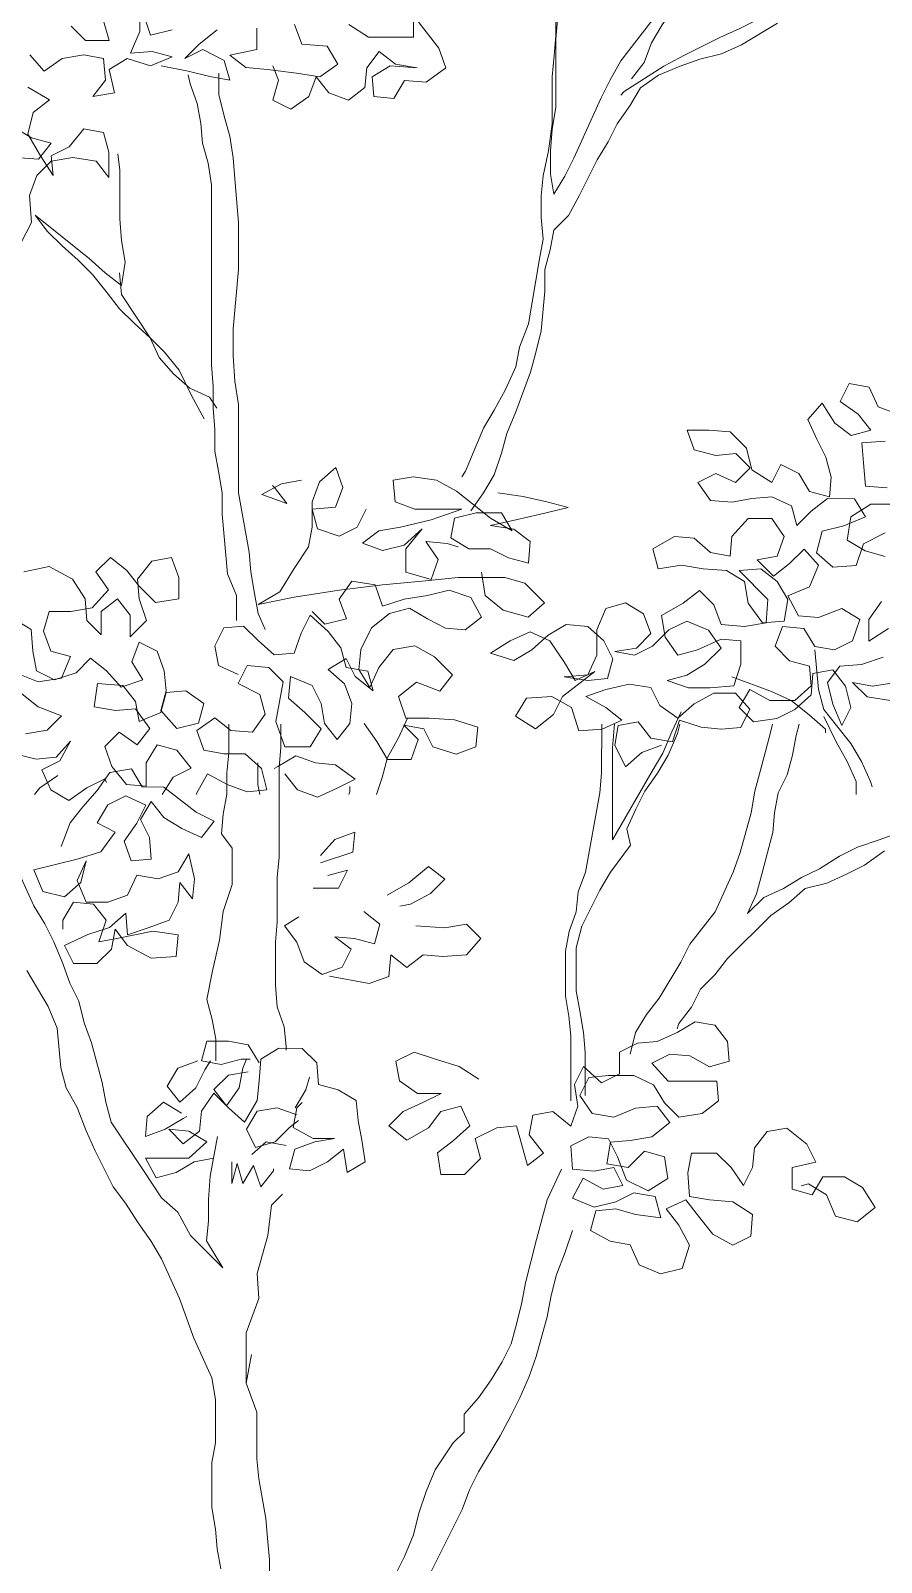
# Model space of a CAD drawing. Header units: metres. Extents: x -58 to 722, y -1100 to 345.
# Drawn here: x 197.742 to 198.205, y -487.967 to -487.133 of the extents above; entities that cross this region are included whole.
import ezdxf

# ---------------------------------------------------------------- set-up
doc = ezdxf.new("R2010")
doc.units = ezdxf.units.M
doc.header["$MEASUREMENT"] = 0
doc.layers.add('FSR_ARQ_006ARBOLES', color=74, linetype='Continuous', lineweight=0)

# ---------------------------------------------------------------- blocks, each defined once
blk = doc.blocks.new('arboles fsr 01')
at = {"layer": 'FSR_ARQ_006ARBOLES', "color": 35}
for points in [[(186.58534, -35.18915), (186.57031, -35.20845), (186.56601, -35.21631), (186.56242, -35.22346), (186.55167, -35.24705), (186.54809, -35.2542), (186.54379, -35.26135), (186.54237, -35.25348), (186.54238, -35.24418), (186.5431, -35.2356), (186.54454, -35.22702), (186.54457, -35.19984), (186.54529, -35.19054)], [(186.57459, -35.2156), (186.5796, -35.20917), (186.58247, -35.2013), (186.58677, -35.19416), (186.59178, -35.18701), (186.59608, -35.17986), (186.60683, -35.15841), (186.61256, -35.14984), (186.61685, -35.14269), (186.62472, -35.13841), (186.63259, -35.13484), (186.63975, -35.13127), (186.64691, -35.12698), (186.65335, -35.12127), (186.65907, -35.11555), (186.66552, -35.10983), (186.67339, -35.10341), (186.67983, -35.09697), (186.6827, -35.09269)], [(186.54458, -35.17981), (186.54457, -35.19841), (186.54384, -35.20628), (186.54312, -35.21486), (186.5431, -35.23345), (186.54166, -35.24418), (186.53951, -35.25419), (186.53879, -35.26206), (186.53878, -35.27064), (186.53949, -35.27922), (186.53805, -35.28709), (186.53373, -35.31283), (186.53015, -35.32212), (186.52871, -35.32999), (186.52441, -35.33928), (186.52011, -35.34715), (186.51582, -35.3543), (186.50865, -35.37145), (186.50722, -35.3736)], [(186.51078, -35.38719), (186.51579, -35.38004), (186.52009, -35.37289), (186.52296, -35.36431), (186.52511, -35.35645), (186.5287, -35.34787), (186.53443, -35.33214), (186.53658, -35.32428), (186.53874, -35.3157), (186.54018, -35.29996), (186.54019, -35.29138), (186.54234, -35.28352), (186.54378, -35.27565), (186.54951, -35.26993), (186.55381, -35.26207), (186.56097, -35.24777), (186.56527, -35.24062), (186.56885, -35.23348), (186.57386, -35.22633), (186.57816, -35.21918), (186.58532, -35.21418), (186.5939, -35.21061), (186.60177, -35.20776), (186.61036, -35.20562), (186.61823, -35.20205), (186.63254, -35.19348)], [(186.65187, -35.17133), (186.64614, -35.17776), (186.6397, -35.18348), (186.63183, -35.18776), (186.62468, -35.19205), (186.61752, -35.19561), (186.60965, -35.19918), (186.59534, -35.20632), (186.58747, -35.21061), (186.57172, -35.2206), (186.57029, -35.22203)], [(186.41776, -35.43073), (186.41777, -35.42072), (186.41421, -35.41213), (186.41208, -35.38853), (186.41209, -35.37995), (186.41067, -35.37136), (186.40924, -35.3635), (186.40925, -35.35491), (186.40854, -35.34633), (186.40855, -35.33775), (186.40784, -35.32916), (186.40791, -35.25764), (186.40649, -35.24906), (186.40435, -35.24119), (186.40364, -35.23332), (186.40222, -35.22546), (186.39936, -35.21759), (186.39865, -35.21401)], [(186.41081, -35.21331), (186.4108, -35.22189), (186.41294, -35.23047), (186.41508, -35.23834), (186.4165, -35.24692), (186.41721, -35.25694), (186.41862, -35.27267), (186.41861, -35.29127), (186.41644, -35.31487), (186.41643, -35.3256), (186.41714, -35.33561), (186.41856, -35.34491), (186.41853, -35.37995), (186.4228, -35.40356), (186.4235, -35.41143), (186.42493, -35.42001), (186.42635, -35.42788), (186.4292, -35.43432)], [(186.40496, -35.35062), (186.39997, -35.34132), (186.39497, -35.3313), (186.38925, -35.32414), (186.38354, -35.31841), (186.37711, -35.31269), (186.37139, -35.30696), (186.36639, -35.30052), (186.36067, -35.29336), (186.35496, -35.28763), (186.34853, -35.28191), (186.34281, -35.27618), (186.33781, -35.26974), (186.35925, -35.28692), (186.36568, -35.29265), (186.37211, -35.29766), (186.37355, -35.28837), (186.37213, -35.27978), (186.37142, -35.2712), (186.37144, -35.25189), (186.37073, -35.24545)], [(186.3714, -35.29266), (186.37211, -35.30124), (186.38354, -35.31841), (186.38711, -35.32628), (186.39282, -35.33273), (186.39925, -35.33845), (186.40712, -35.34204), (186.40997, -35.34633)], [(186.64733, -35.44239), (186.64875, -35.45812), (186.65089, -35.46599), (186.65589, -35.47243), (186.6616, -35.47959), (186.66589, -35.48674), (186.66946, -35.49461), (186.67017, -35.49676)], [(186.48567, -35.46941), (186.48209, -35.47728), (186.47779, -35.48514), (186.47564, -35.49301), (186.47336, -35.49982)], [(186.59423, -35.46696), (186.59064, -35.47483), (186.58706, -35.4834), (186.58276, -35.49055), (186.567, -35.51772), (186.56702, -35.49841), (186.56703, -35.48124), (186.56776, -35.47337), (186.56788, -35.47191)], [(186.66373, -35.49982), (186.66373, -35.49461), (186.66017, -35.48674), (186.65588, -35.47887), (186.65088, -35.46885)], [(186.41154, -35.80723), (186.41012, -35.79936), (186.40941, -35.79149), (186.40798, -35.78291), (186.408, -35.76503), (186.40944, -35.75716), (186.40945, -35.74), (186.40803, -35.73141), (186.40089, -35.71567), (186.39519, -35.69993), (186.38805, -35.68419), (186.38376, -35.67704), (186.37876, -35.66988), (186.37377, -35.66201), (186.36877, -35.65557), (186.36163, -35.64126), (186.35806, -35.63339), (186.35449, -35.62409), (186.35021, -35.61621), (186.34807, -35.60835), (186.34665, -35.59261), (186.34308, -35.58402), (186.33451, -35.56971)], [(186.33026, -35.52823), (186.3374, -35.54397), (186.34168, -35.55112), (186.34525, -35.55828), (186.34882, -35.56686), (186.35167, -35.57473), (186.35524, -35.58189), (186.35738, -35.59047), (186.36024, -35.59834), (186.36451, -35.61408), (186.36594, -35.62195), (186.36807, -35.62982), (186.38093, -35.64914), (186.38093, -35.64914), (186.38807, -35.65988), (186.3945, -35.6656), (186.3995, -35.67491), (186.41236, -35.68779), (186.40594, -35.67706), (186.40666, -35.66919), (186.40667, -35.66061), (186.40739, -35.65131), (186.41027, -35.63558)], [(186.40958, -35.60554), (186.40959, -35.59696), (186.40816, -35.58909), (186.40602, -35.58122), (186.40818, -35.5705), (186.41105, -35.55762), (186.41249, -35.54618), (186.41608, -35.53546), (186.41609, -35.52115), (186.41181, -35.51543), (186.41253, -35.50756), (186.41397, -35.4997), (186.41397, -35.49111), (186.4147, -35.48325), (186.41471, -35.47191)], [(186.43545, -35.47191), (186.43544, -35.48112), (186.43472, -35.48899), (186.43468, -35.52475), (186.43396, -35.53261), (186.43394, -35.55049), (186.43322, -35.55836), (186.43321, -35.57552), (186.43391, -35.58411), (186.43677, -35.59198), (186.43748, -35.59985), (186.43747, -35.60128)], [(186.56275, -35.47191), (186.56273, -35.49125), (186.56201, -35.49912), (186.55626, -35.53058), (186.55339, -35.53844), (186.55267, -35.54631), (186.5498, -35.55418), (186.54837, -35.56204), (186.54835, -35.57992), (186.54977, -35.58779), (186.55048, -35.59566), (186.55046, -35.6214)], [(186.55618, -35.61926), (186.5562, -35.6021), (186.55549, -35.59423), (186.55407, -35.58565), (186.55264, -35.57778), (186.55266, -35.56061), (186.55481, -35.55203), (186.56198, -35.53774), (186.56627, -35.53059), (186.57415, -35.51987), (186.57273, -35.51343), (186.57631, -35.50557), (186.57989, -35.49842), (186.58491, -35.49127), (186.5892, -35.48412), (186.59279, -35.47554), (186.59378, -35.47191)], [(186.57408, -35.60283), (186.57623, -35.59425), (186.58053, -35.5871), (186.58554, -35.58067), (186.59413, -35.56637), (186.59772, -35.55923), (186.60774, -35.54636), (186.61491, -35.53063), (186.61778, -35.52277), (186.62208, -35.50704), (186.62352, -35.49846), (186.62783, -35.48273), (186.62998, -35.47415), (186.63059, -35.47191)], [(186.67499, -35.52211), (186.66712, -35.52782), (186.65996, -35.53139), (186.65209, -35.53496), (186.64351, -35.5371), (186.63707, -35.54281), (186.62991, -35.54781), (186.61273, -35.56496), (186.60772, -35.57139), (186.60199, -35.57711), (186.59841, -35.58426), (186.5934, -35.59069), (186.59268, -35.59284)], [(186.64119, -35.47191), (186.63999, -35.4763), (186.63855, -35.48417), (186.6364, -35.49203), (186.63282, -35.49918), (186.63138, -35.50705), (186.63066, -35.51491), (186.6285, -35.52278), (186.62635, -35.53136), (186.6242, -35.53922), (186.62061, -35.54709), (186.62706, -35.54066), (186.63493, -35.53709), (186.64208, -35.5328), (186.64924, -35.52923), (186.65711, -35.52424), (186.66427, -35.52067), (186.67285, -35.51781), (186.68859, -35.51211)], [(186.4263, -35.48724), (186.42629, -35.49582), (186.42701, -35.49982)], [(186.3469, -35.49217), (186.33975, -35.49717), (186.33762, -35.49982)], [(186.46239, -35.49982), (186.46276, -35.49872), (186.46276, -35.49657)], [(186.48091, -35.80944), (186.48449, -35.80229), (186.48808, -35.79371), (186.49023, -35.78513), (186.4931, -35.77655), (186.49668, -35.76797), (186.50384, -35.75725), (186.50814, -35.75296), (186.50815, -35.74581), (186.51387, -35.73938), (186.51889, -35.73223), (186.52318, -35.72508), (186.52677, -35.71793), (186.52892, -35.71007), (186.53107, -35.70149), (186.53251, -35.69362), (186.53682, -35.67646), (186.54112, -35.66073), (186.54686, -35.64858)], [(186.43599, -35.65849), (186.4317, -35.66278), (186.43025, -35.67493), (186.42595, -35.68995), (186.42666, -35.69996), (186.42164, -35.71355), (186.42162, -35.73357), (186.42377, -35.72213), (186.42162, -35.73357), (186.4259, -35.74502), (186.42588, -35.76361), (186.42659, -35.77148), (186.42944, -35.78722), (186.43014, -35.79509), (186.43085, -35.80367), (186.43084, -35.81297)], [(186.55112, -35.6729), (186.54826, -35.68148), (186.54467, -35.69077), (186.54252, -35.69935), (186.54108, -35.70722), (186.53678, -35.72295), (186.53391, -35.73081), (186.53032, -35.73939), (186.52674, -35.74654), (186.52244, -35.75441), (186.51385, -35.7687), (186.51026, -35.77585), (186.5074, -35.78372), (186.49522, -35.80802)]]:
    blk.add_lwpolyline(points, dxfattribs=at)
at = {"layer": 'FSR_ARQ_006ARBOLES'}
for points in [[(186.33208, -35.28118), (186.33638, -35.2726), (186.33567, -35.26187), (186.33854, -35.25401), (186.34427, -35.24829), (186.35285, -35.24687), (186.36215, -35.24831), (186.36715, -35.25475), (186.36716, -35.24473), (186.36502, -35.23686), (186.35715, -35.23543), (186.35142, -35.24257), (186.34427, -35.24614), (186.34498, -35.25401), (186.33998, -35.24614), (186.33498, -35.23755), (186.33713, -35.22897), (186.34357, -35.22397), (186.335, -35.21896)], [(186.32569, -35.23254), (186.33641, -35.23898), (186.34427, -35.24114), (186.33926, -35.24757), (186.32996, -35.24685)], [(186.33572, -35.20608), (186.34144, -35.21253), (186.34859, -35.20753), (186.35718, -35.2061), (186.36504, -35.20754), (186.36575, -35.21612), (186.36074, -35.22256), (186.36932, -35.22113), (186.36719, -35.21184), (186.37434, -35.20755), (186.38364, -35.21042), (186.39222, -35.20685), (186.38436, -35.2047), (186.37577, -35.20541), (186.37936, -35.19683), (186.37937, -35.18824)], [(186.36506, -35.19252), (186.3672, -35.20039), (186.3579, -35.20038), (186.35218, -35.19466)], [(186.38793, -35.21042), (186.39865, -35.21258), (186.40723, -35.21473), (186.4151, -35.21617), (186.41296, -35.2083), (186.40438, -35.204), (186.39723, -35.20757), (186.40296, -35.20186), (186.41011, -35.19614)], [(186.42585, -35.19544), (186.42584, -35.20402), (186.41511, -35.20616), (186.42154, -35.21117), (186.43012, -35.21189), (186.44157, -35.21333), (186.45086, -35.21477), (186.45802, -35.20977), (186.45373, -35.20262), (186.44372, -35.20189), (186.44087, -35.19402)], [(186.39223, -35.19612), (186.38365, -35.19826), (186.38008, -35.18753)], [(186.46232, -35.19404), (186.47019, -35.19906), (186.48807, -35.19907), (186.48807, -35.19049), (186.49807, -35.20337), (186.50093, -35.21124), (186.49306, -35.21696), (186.48447, -35.21623), (186.48018, -35.22338), (186.47231, -35.22266), (186.4716, -35.21479), (186.47876, -35.21051), (186.48949, -35.21123), (186.4809, -35.20979), (186.47447, -35.20478), (186.46946, -35.21121), (186.46874, -35.21908), (186.4623, -35.22408), (186.45443, -35.22121), (186.44943, -35.21477), (186.44656, -35.22264), (186.43941, -35.22764), (186.43226, -35.22405), (186.43441, -35.21619), (186.43227, -35.21046)], [(186.68032, -35.34872), (186.67245, -35.34586), (186.66888, -35.33799), (186.66102, -35.33655), (186.65744, -35.3437), (186.66458, -35.34871), (186.66958, -35.35515), (186.66171, -35.35729), (186.65528, -35.35228), (186.65028, -35.34441), (186.64456, -35.35084), (186.64812, -35.35871), (186.65169, -35.36586), (186.65383, -35.37373), (186.65311, -35.3816), (186.64524, -35.37945), (186.64096, -35.37229), (186.63381, -35.36871), (186.63023, -35.37586), (186.62237, -35.37084), (186.62023, -35.36226), (186.6138, -35.35582), (186.60522, -35.35509), (186.59663, -35.35508), (186.59949, -35.36295), (186.60807, -35.36511), (186.61594, -35.3644), (186.62165, -35.37013), (186.61592, -35.37584), (186.60806, -35.37226), (186.60091, -35.37583), (186.60591, -35.38299), (186.61449, -35.38371), (186.62236, -35.38229), (186.63022, -35.38158), (186.63809, -35.38516), (186.64023, -35.39303), (186.64595, -35.38731), (186.65239, -35.38231), (186.66312, -35.38232), (186.66741, -35.38948), (186.65882, -35.39305), (186.65024, -35.39518), (186.64808, -35.40377), (186.65451, -35.40949), (186.66381, -35.40879), (186.66668, -35.40021), (186.67527, -35.39592)], [(186.67526, -35.40522), (186.66739, -35.40307), (186.66025, -35.39877), (186.66168, -35.38947), (186.66956, -35.38447), (186.67885, -35.38448)], [(186.676, -35.37804), (186.66742, -35.37732), (186.66671, -35.36802), (186.666, -35.36015), (186.6753, -35.35945)], [(186.52434, -35.41366), (186.50575, -35.41365), (186.49144, -35.41506), (186.47571, -35.41648), (186.45854, -35.41861), (186.44066, -35.42146), (186.42635, -35.4243), (186.43494, -35.4193), (186.44067, -35.41001), (186.4464, -35.40143), (186.44784, -35.39357), (186.44785, -35.38356), (186.45071, -35.37569), (186.45716, -35.36998), (186.46001, -35.37785), (186.45714, -35.38571), (186.44784, -35.38642), (186.44998, -35.39429), (186.45856, -35.39715), (186.46572, -35.39359), (186.4693, -35.38644)], [(186.44356, -35.37497), (186.43569, -35.37639), (186.42782, -35.38068), (186.43783, -35.38426), (186.43283, -35.37782), (186.43212, -35.37711)], [(186.52151, -35.38005), (186.53153, -35.38149), (186.54154, -35.38364), (186.5494, -35.38579), (186.53796, -35.38865), (186.52866, -35.39078), (186.51864, -35.39292), (186.52794, -35.39436), (186.53437, -35.39937), (186.53365, -35.40795), (186.52578, -35.4058), (186.51863, -35.40222), (186.51005, -35.40221), (186.5029, -35.39791), (186.50434, -35.39004), (186.51293, -35.38791), (186.52294, -35.38792), (186.52722, -35.39507), (186.51864, -35.39006), (186.5115, -35.38433), (186.50507, -35.37932), (186.4972, -35.37502), (186.48791, -35.37358), (186.48004, -35.375), (186.48075, -35.38359), (186.48861, -35.38645), (186.5072, -35.38647), (186.49504, -35.39075), (186.48288, -35.3936), (186.4743, -35.39502), (186.46786, -35.40002), (186.47572, -35.40289), (186.48431, -35.40075), (186.49146, -35.39432), (186.48502, -35.40219), (186.48501, -35.41148), (186.49502, -35.41435), (186.49789, -35.40649), (186.49289, -35.39933), (186.50147, -35.40005), (186.50576, -35.40149)], [(186.58651, -35.48023), (186.57864, -35.48309), (186.57219, -35.4888), (186.56791, -35.48022), (186.56935, -35.47235), (186.57722, -35.47093), (186.58222, -35.47737), (186.5908, -35.47881), (186.59367, -35.47023), (186.60225, -35.4731), (186.61011, -35.47382), (186.61798, -35.47311), (186.62156, -35.46596), (186.61585, -35.45952), (186.60727, -35.45951), (186.59939, -35.4638), (186.59295, -35.46951), (186.58581, -35.4645), (186.58224, -35.45734), (186.57365, -35.45591), (186.56436, -35.45804), (186.55649, -35.4609), (186.56435, -35.4652), (186.57078, -35.47021), (186.56291, -35.47378), (186.55361, -35.47448), (186.55076, -35.46518), (186.5429, -35.46088), (186.53288, -35.46159), (186.52859, -35.46874), (186.53645, -35.47375), (186.54361, -35.46804), (186.54719, -35.46089), (186.56007, -35.45089), (186.5522, -35.45446), (186.54792, -35.4473), (186.5422, -35.43871), (186.53434, -35.43513), (186.52647, -35.4387), (186.5186, -35.4437), (186.52789, -35.44657), (186.53505, -35.44228), (186.54149, -35.43657), (186.54864, -35.43228), (186.55723, -35.43301), (186.56366, -35.43873), (186.56723, -35.44589), (186.56507, -35.45375), (186.55721, -35.45446), (186.54791, -35.45302), (186.55721, -35.45232), (186.56079, -35.44445), (186.5608, -35.43444), (186.56438, -35.42586), (186.57225, -35.42372), (186.5794, -35.42802), (186.58226, -35.43589), (186.57653, -35.44161), (186.56794, -35.44303), (186.57581, -35.44447), (186.58297, -35.4409), (186.58941, -35.43446), (186.59656, -35.4309), (186.60514, -35.43448), (186.61014, -35.44164), (186.6037, -35.44807), (186.59654, -35.45235), (186.58868, -35.45449), (186.59725, -35.45736), (186.60584, -35.45737), (186.61514, -35.45666), (186.618, -35.44808), (186.61801, -35.43878), (186.61015, -35.43806), (186.60084, -35.44234), (186.59298, -35.44448), (186.58798, -35.43732), (186.58655, -35.42874), (186.59514, -35.42374), (186.60158, -35.41874), (186.6073, -35.42447), (186.61015, -35.43234), (186.61945, -35.43306), (186.62803, -35.43164), (186.62876, -35.42234), (186.61732, -35.41089), (186.62591, -35.41018), (186.63234, -35.41519), (186.63662, -35.42235), (186.63518, -35.43093), (186.6266, -35.43164), (186.62089, -35.42377), (186.61946, -35.41518), (186.61232, -35.41088), (186.60302, -35.41016), (186.59444, -35.40872), (186.58514, -35.41014), (186.583, -35.40228), (186.59159, -35.39728), (186.59945, -35.398), (186.60589, -35.40373), (186.61375, -35.40516), (186.61447, -35.3973), (186.62092, -35.39015), (186.63022, -35.39016), (186.63522, -35.39732), (186.63235, -35.40518), (186.62448, -35.4066), (186.63091, -35.41305), (186.63735, -35.40805), (186.64308, -35.40233), (186.64879, -35.40877), (186.64521, -35.41735), (186.63662, -35.42092), (186.64091, -35.42879), (186.64877, -35.42951), (186.65808, -35.42595), (186.66522, -35.43024), (186.66235, -35.43882), (186.6552, -35.44239), (186.64733, -35.44095), (186.64305, -35.4338), (186.63447, -35.43308), (186.6316, -35.44094), (186.63732, -35.44667), (186.64518, -35.44882), (186.64589, -35.45669), (186.63945, -35.4624), (186.62943, -35.46239), (186.62157, -35.4581), (186.61727, -35.46524), (186.62299, -35.47097), (186.63229, -35.46955), (186.63944, -35.46598), (186.64589, -35.46026), (186.64661, -35.45168), (186.65448, -35.45026), (186.65948, -35.4567), (186.66162, -35.46528), (186.65803, -35.47243), (186.65446, -35.46385), (186.65233, -35.45526), (186.65734, -35.44883), (186.66592, -35.44812), (186.67451, -35.44527)], [(186.6795, -35.45529), (186.67021, -35.45671), (186.66234, -35.45527), (186.66806, -35.461), (186.67735, -35.46244)], [(186.67381, -35.4231), (186.6688, -35.43025), (186.66879, -35.43883), (186.67666, -35.43383)], [(186.38828, -35.49982), (186.39268, -35.49293), (186.39983, -35.48936), (186.39412, -35.4822), (186.38625, -35.48005), (186.38195, -35.4872), (186.38194, -35.4965), (186.37408, -35.49577), (186.36836, -35.48862), (186.36551, -35.48075), (186.37124, -35.47503), (186.37838, -35.48004), (186.3834, -35.47361), (186.37768, -35.46574), (186.36981, -35.46645), (186.36123, -35.46501), (186.36267, -35.45571), (186.37268, -35.45644), (186.37768, -35.46288), (186.37911, -35.47075), (186.38769, -35.46718), (186.38985, -35.45931), (186.39771, -35.45861), (186.40486, -35.46362), (186.40271, -35.47148), (186.39412, -35.47362), (186.38769, -35.46646), (186.38985, -35.4586), (186.38914, -35.45073), (186.38628, -35.44286), (186.37914, -35.43928), (186.37627, -35.44714), (186.38055, -35.4543), (186.37197, -35.45715), (186.36625, -35.45071), (186.35982, -35.4457), (186.35409, -35.45141), (186.34551, -35.45427), (186.33836, -35.45068), (186.33694, -35.44282), (186.33623, -35.43423), (186.32908, -35.42994)], [(186.33339, -35.41134), (186.3434, -35.40921), (186.3527, -35.41422), (186.3577, -35.42209), (186.3584, -35.43068), (186.36412, -35.4364), (186.36413, -35.42711), (186.37057, -35.42211), (186.37557, -35.42855), (186.37556, -35.43713), (186.382, -35.4307), (186.37915, -35.42211), (186.37844, -35.41425), (186.38417, -35.4071), (186.39204, -35.40568), (186.39489, -35.41355), (186.39489, -35.42213), (186.38559, -35.42355), (186.37916, -35.41711), (186.37416, -35.41067), (186.36772, -35.40565), (186.362, -35.41137), (186.367, -35.41853), (186.36055, -35.42567), (186.35197, -35.4271), (186.34339, -35.42709), (186.34123, -35.43495), (186.34409, -35.44282), (186.35195, -35.44498), (186.34837, -35.45355), (186.33907, -35.45498), (186.32978, -35.45139)], [(186.33191, -35.45926), (186.33906, -35.46499), (186.34836, -35.46857), (186.34263, -35.47429), (186.33405, -35.47571)], [(186.32975, -35.48358), (186.33833, -35.48573), (186.3462, -35.48502), (186.35192, -35.47859), (186.34762, -35.48645), (186.34047, -35.49002), (186.34404, -35.49789), (186.35119, -35.50219), (186.35834, -35.49719), (186.3655, -35.49362), (186.36621, -35.49505)], [(186.46851, -35.47154), (186.47351, -35.4787), (186.47779, -35.48586), (186.48709, -35.48587), (186.48996, -35.478), (186.48424, -35.47227), (186.49211, -35.47371), (186.49568, -35.48087), (186.50497, -35.48374), (186.51284, -35.48088), (186.51356, -35.47302), (186.50427, -35.47015), (186.49426, -35.46942), (186.48496, -35.46941), (186.4821, -35.46083), (186.48926, -35.45511), (186.49856, -35.4587), (186.50357, -35.45227), (186.49642, -35.44511), (186.48856, -35.44081), (186.47998, -35.44223), (186.47425, -35.44938), (186.47067, -35.45724), (186.46638, -35.45009), (186.4671, -35.44222), (186.4714, -35.43364), (186.47856, -35.42793), (186.48643, -35.42579), (186.49358, -35.43009), (186.50072, -35.43367), (186.50859, -35.43439), (186.51503, -35.42939), (186.51075, -35.42152), (186.50217, -35.41865), (186.49358, -35.42079), (186.48429, -35.42221), (186.4757, -35.42506), (186.47285, -35.41648), (186.46355, -35.41504), (186.45854, -35.42219), (186.46139, -35.43006), (186.45281, -35.43219), (186.44781, -35.42718)], [(186.51505, -35.41151), (186.51647, -35.42081), (186.52362, -35.42654), (186.53363, -35.42941), (186.54007, -35.42369), (186.53221, -35.41582), (186.52434, -35.41366)], [(186.41846, -35.45219), (186.4106, -35.44861), (186.40917, -35.44074), (186.41276, -35.43359), (186.42062, -35.43288), (186.42634, -35.43861), (186.43277, -35.44433), (186.44064, -35.44363), (186.44351, -35.43576), (186.44709, -35.42861), (186.45424, -35.43506), (186.45924, -35.4415), (186.46137, -35.44937), (186.46996, -35.45081), (186.47209, -35.45867), (186.46495, -35.45295), (186.46138, -35.44579), (186.45422, -35.45008), (186.46065, -35.4558), (186.46351, -35.46367), (186.46278, -35.47154), (186.45777, -35.47797), (186.45277, -35.47153), (186.45135, -35.46366), (186.44778, -35.45651), (186.4392, -35.45292), (186.43848, -35.4615), (186.44491, -35.46723), (186.45134, -35.47367), (186.44704, -35.48082), (186.43703, -35.48081), (186.43346, -35.4708), (186.43634, -35.45507), (186.43062, -35.44934), (186.42204, -35.44862), (186.41846, -35.45576), (186.42704, -35.46006), (186.42917, -35.46793), (186.42416, -35.47508), (186.41558, -35.47436), (186.40915, -35.46934), (186.40199, -35.47434), (186.40484, -35.48221), (186.41271, -35.48365), (186.42129, -35.48366), (186.42772, -35.48939), (186.42986, -35.49797), (186.42199, -35.49868), (186.41413, -35.49581), (186.40627, -35.49151), (186.40197, -35.49938), (186.40205, -35.49982)], [(186.61442, -35.45308), (186.63015, -35.45882), (186.63802, -35.4624), (186.64516, -35.46813), (186.65159, -35.47386), (186.65159, -35.47529)], [(186.43702, -35.49154), (186.44202, -35.49798), (186.44988, -35.50085), (186.45775, -35.49728), (186.46491, -35.49371), (186.45705, -35.48798), (186.44918, -35.48726), (186.44132, -35.48439), (186.43416, -35.48868), (186.43273, -35.48939)], [(186.34815, -35.52038), (186.35173, -35.51108), (186.35675, -35.50465), (186.36247, -35.49822), (186.36749, -35.49107), (186.37607, -35.48965), (186.38035, -35.4968), (186.38894, -35.49681), (186.4018, -35.50684), (186.40895, -35.51042), (186.40394, -35.51685), (186.39607, -35.51327), (186.38893, -35.50897), (186.38392, -35.50253), (186.37963, -35.50968), (186.3832, -35.51683), (186.3839, -35.52542), (186.37604, -35.52612), (186.37318, -35.51825), (186.3782, -35.51111), (186.38178, -35.50396), (186.37391, -35.50037), (186.36676, -35.50394), (186.36246, -35.51109), (186.36961, -35.51467), (186.36388, -35.52254), (186.35458, -35.52539), (186.33741, -35.52966), (186.34098, -35.53825), (186.34956, -35.5404), (186.356, -35.53469), (186.35816, -35.52611), (186.35457, -35.53397), (186.35814, -35.54256), (186.36672, -35.54256), (186.37459, -35.53971), (186.37818, -35.53185), (186.38676, -35.53329), (186.39463, -35.53043), (186.39892, -35.52328), (186.40106, -35.5333), (186.40034, -35.54117), (186.39534, -35.53472), (186.39462, -35.54259), (186.39103, -35.54974), (186.38316, -35.55259), (186.37458, -35.55545), (186.37387, -35.54686), (186.36743, -35.55258), (186.35884, -35.55543), (186.34954, -35.55971), (186.35311, -35.56687), (186.36241, -35.56688), (186.36814, -35.56116), (186.36957, -35.5533), (186.37457, -35.55974), (186.38387, -35.56475), (186.39388, -35.56405), (186.3946, -35.55546), (186.38459, -35.55402), (186.371, -35.55687), (186.36313, -35.5583), (186.366, -35.54972), (186.361, -35.54327), (186.35313, -35.54255), (186.34884, -35.5497), (186.34883, -35.55328)], [(186.45113, -35.52405), (186.45686, -35.51762), (186.46473, -35.51476), (186.46401, -35.52263), (186.45113, -35.52691)], [(186.45399, -35.53192), (186.46186, -35.52978), (186.45827, -35.53693), (186.44826, -35.53692)], [(186.47758, -35.53981), (186.48617, -35.53481), (186.49404, -35.52838), (186.50047, -35.53339), (186.49475, -35.53911), (186.48688, -35.54339), (186.48258, -35.5441)], [(186.46828, -35.54623), (186.47471, -35.55125), (186.47256, -35.55911), (186.46469, -35.55696), (186.45683, -35.55624), (186.46326, -35.56125), (186.45968, -35.5684), (186.45181, -35.57125), (186.44466, -35.56624), (186.4418, -35.55837), (186.4368, -35.55193), (186.44253, -35.54836)], [(186.48901, -35.55197), (186.50046, -35.5527), (186.50904, -35.55128), (186.51476, -35.557), (186.50903, -35.56344), (186.49973, -35.56414), (186.49186, -35.56342), (186.48542, -35.56842), (186.47899, -35.56341), (186.47827, -35.57199), (186.4704, -35.57484), (186.45467, -35.57197)], [(186.51399, -35.61279), (186.50613, -35.60778), (186.49683, -35.60491), (186.48825, -35.60204), (186.4811, -35.60561), (186.48252, -35.61348), (186.48967, -35.61849), (186.49897, -35.6185), (186.49181, -35.62207), (186.48394, -35.62563), (186.47821, -35.63135), (186.48536, -35.63708), (186.49395, -35.63208), (186.49896, -35.62565), (186.50683, -35.62351), (186.5104, -35.63138), (186.50395, -35.6371), (186.49751, -35.6421), (186.49894, -35.65068), (186.50823, -35.65069), (186.51468, -35.64426), (186.51254, -35.63639), (186.52112, -35.63211), (186.52899, -35.6314), (186.53327, -35.64714), (186.53971, -35.64214), (186.53399, -35.63498), (186.53543, -35.62711), (186.5433, -35.62569), (186.55045, -35.63142), (186.55332, -35.62355), (186.55189, -35.61497), (186.55548, -35.60782), (186.56262, -35.61426), (186.56978, -35.61069), (186.56978, -35.60211), (186.57694, -35.59854), (186.58481, -35.59783), (186.59268, -35.59427), (186.59983, -35.58998), (186.6077, -35.59142), (186.6127, -35.59786), (186.61341, -35.60573), (186.60554, -35.60787), (186.59768, -35.60357), (186.58981, -35.60285), (186.58265, -35.60641), (186.58908, -35.61357), (186.60839, -35.61359), (186.6091, -35.62146), (186.60266, -35.62646), (186.59336, -35.62788), (186.58765, -35.62215), (186.58336, -35.615), (186.5755, -35.61141), (186.56549, -35.61141), (186.55762, -35.61211), (186.55403, -35.61926), (186.55903, -35.62642), (186.56762, -35.62786), (186.5762, -35.62429), (186.58478, -35.62358), (186.58978, -35.63002), (186.58263, -35.63574), (186.57404, -35.63716), (186.56618, -35.63787), (186.56474, -35.64645), (186.57332, -35.64789), (186.57976, -35.64146), (186.58763, -35.64361), (186.58905, -35.65219), (186.58118, -35.65719), (186.5726, -35.65289), (186.56903, -35.64359), (186.56546, -35.63644), (186.5576, -35.63572), (186.55044, -35.63928), (186.55115, -35.64858), (186.55973, -35.64931), (186.5676, -35.64788), (186.57117, -35.65504), (186.5633, -35.65646), (186.55543, -35.65216), (186.55114, -35.66003), (186.55972, -35.66361), (186.5683, -35.66147), (186.57546, -35.6579), (186.58404, -35.65934), (186.58617, -35.66793), (186.57616, -35.66649), (186.5683, -35.66433), (186.56043, -35.66504), (186.55828, -35.67291), (186.56614, -35.6772), (186.57401, -35.67864), (186.57757, -35.68651), (186.58615, -35.6901), (186.59474, -35.68796), (186.59761, -35.67866), (186.59332, -35.67079), (186.58832, -35.66435), (186.59619, -35.66078), (186.60119, -35.66722), (186.60691, -35.67438), (186.61477, -35.67868), (186.62193, -35.67511), (186.62265, -35.66653), (186.61479, -35.66151), (186.60549, -35.66079), (186.59763, -35.65935), (186.59692, -35.65006), (186.59836, -35.64219), (186.60837, -35.6422), (186.61409, -35.64793), (186.61908, -35.65508), (186.62267, -35.64793), (186.62339, -35.64007), (186.6284, -35.63363), (186.63627, -35.63221), (186.64413, -35.63866), (186.6477, -35.64581), (186.6384, -35.64795), (186.63839, -35.65653), (186.64626, -35.65868), (186.65056, -35.65153), (186.65914, -35.65154), (186.66629, -35.65584), (186.67129, -35.66371), (186.66413, -35.66943), (186.65555, -35.66727), (186.65198, -35.65869), (186.64483, -35.65439), (186.64197, -35.6551)], [(186.42674, -35.60627), (186.42246, -35.59912), (186.41459, -35.59768), (186.40601, -35.59767), (186.40386, -35.60554), (186.41172, -35.60697), (186.41959, -35.60484), (186.42317, -35.60484)], [(186.40883, -35.64416), (186.40096, -35.64558), (186.3938, -35.64987), (186.38593, -35.65201), (186.38165, -35.64414), (186.39881, -35.64415), (186.40597, -35.63772), (186.39882, -35.63342), (186.39096, -35.6327), (186.39667, -35.63843), (186.40312, -35.63343), (186.40384, -35.62556), (186.40885, -35.61841), (186.41457, -35.62414), (186.421, -35.62987), (186.42601, -35.62129), (186.42673, -35.61342), (186.42746, -35.60484), (186.43461, -35.60056), (186.44391, -35.60057), (186.44963, -35.60629), (186.45034, -35.61488), (186.4582, -35.61703), (186.46535, -35.62133), (186.46606, -35.62919), (186.46748, -35.63706), (186.4689, -35.64565), (186.46175, -35.64993), (186.46032, -35.64063), (186.45388, -35.64563), (186.44673, -35.6492), (186.43886, -35.64848), (186.44101, -35.64061), (186.44888, -35.63776), (186.45675, -35.63634), (186.44817, -35.63633), (186.44031, -35.63203), (186.44174, -35.62417), (186.44389, -35.62202)], [(186.40243, -35.60553), (186.39456, -35.60839), (186.39026, -35.61554), (186.39526, -35.62198), (186.4017, -35.61626), (186.40528, -35.60911), (186.40743, -35.60554)], [(186.42245, -35.60984), (186.41458, -35.61127), (186.40885, -35.61698), (186.41385, -35.62343), (186.41887, -35.61628), (186.4203, -35.60841), (186.42174, -35.60484)], [(186.44103, -35.62417), (186.44533, -35.61702), (186.44676, -35.61201)], [(186.39597, -35.62627), (186.38882, -35.62197), (186.38238, -35.62769), (186.38166, -35.63555), (186.38953, -35.6327), (186.39668, -35.62842), (186.39811, -35.6277)], [(186.44174, -35.62703), (186.43388, -35.62416), (186.42601, -35.62558), (186.42171, -35.63273), (186.42528, -35.63989), (186.43315, -35.63775), (186.43888, -35.63203), (186.44245, -35.62917)], [(186.43744, -35.63918), (186.42957, -35.63774), (186.42385, -35.64274)], [(186.41598, -35.6456), (186.41597, -35.65418), (186.41812, -35.64632), (186.42026, -35.65418), (186.42456, -35.64704), (186.42741, -35.65562), (186.43242, -35.64919), (186.43242, -35.64847)]]:
    blk.add_lwpolyline(points, dxfattribs=at)

msp = doc.modelspace()

# ---------------------------------------------------------------- block references
at = {"layer": 'FSR_ARQ_006ARBOLES', "xscale": 1.371082351148036, "yscale": 1.371082351148036, "zscale": 1.371082351148036}
msp.add_blockref('arboles fsr 01', (-57.7398, -438.87617), dxfattribs=at)

doc.saveas('drawing.dxf')
